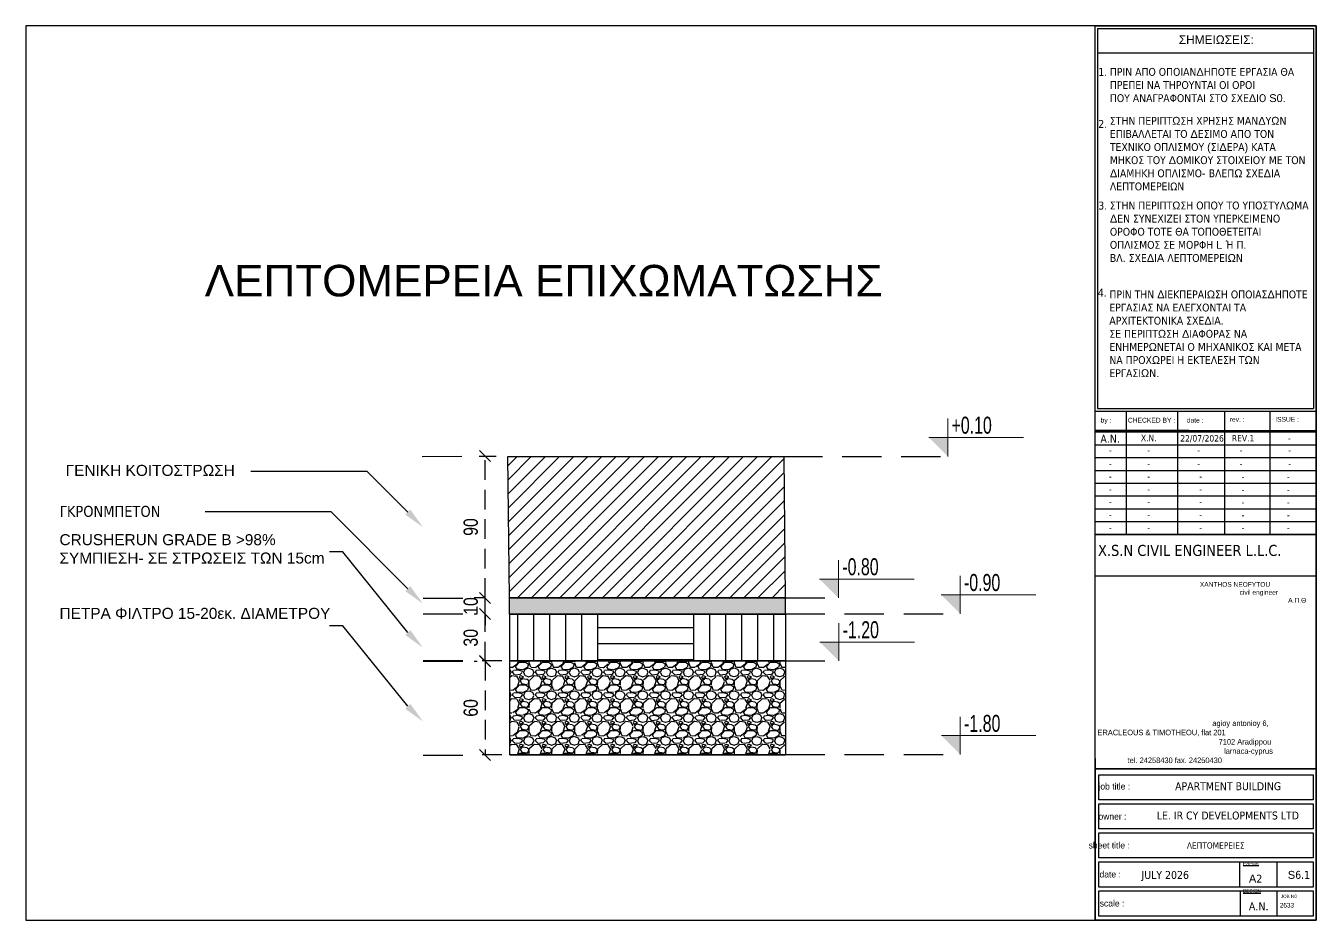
# Model space of a CAD drawing. Header units: millimetres. Extents: x -2171 to 1563, y -1758 to -1505.
# Drawn here: x -1830.77 to -1789.82, y -1619.99 to -1591.59 of the extents above; entities that cross this region are included whole.
import ezdxf

# ---------------------------------------------------------------- set-up
doc = ezdxf.new("R2010")
doc.units = ezdxf.units.MM
doc.header["$PDMODE"] = 32
doc.linetypes.add('DASHED2', pattern=[0.375, 0.25, -0.125])
doc.linetypes.add('HIDDEN', pattern=[0.375, 0.25, -0.125])
doc.layers.get('Defpoints').update_dxf_attribs({"color": 6})
for name, color, linetype in [('-S-A3 PAGE', 3, 'Continuous'), ('-S-DIMS', 2, 'Continuous'), ('-S-HATCH', 103, 'Continuous'), ('-S_TEXT', 3, 'Continuous'), ('ANOIGMATA', 7, 'Continuous'), ('pinakaki', 153, 'Continuous'), ('Sect_Fill', 7, 'Continuous'), ('Text_Col_4', 7, 'Continuous')]:
    doc.layers.add(name, color=color, linetype=linetype)
doc.layers.add('dimension-in', color=1, linetype='Continuous', lineweight=9)
doc.layers.add('TEXT', color=20, linetype='Continuous', lineweight=13)
doc.styles.add('1-100', font='arial.ttf', dxfattribs={"width": 0.8})
doc.styles.get("Standard").update_dxf_attribs({"font": 'tahoma.ttf'})
doc.styles.add('ypsos', font='gr-s.shx', dxfattribs={"width": 0.7})
doc.dimstyles.new('Copy of 1-100', dxfattribs={"dimtxt": 0.18, "dimasz": 0.14, "dimexe": 0.14, "dimexo": 0.1, "dimgap": 0.09, "dimtad": 1, "dimdec": 0, "dimlfac": 100, "dimrnd": 5, "dimzin": 5, "dimdsep": 46, "dimtxsty": '1-100', "dimblk": 'OBLIQUE', "dimcen": 0.09, "dimclrd": 1, "dimclre": 1, "dimclrt": 2, "dimadec": 0, "dimazin": 0, "dimtfac": 1, "dimtdec": 0, "dimtix": 1, "dimtmove": 2, "dimatfit": 3, "dimfxl": 5, "dimfxlon": 1, "dimtolj": 1, "dimtzin": 5, "dimarcsym": 0})

# ---------------------------------------------------------------- blocks, each defined once
blk = doc.blocks.new('_Oblique')
at = {"color": 0, "linetype": 'ByBlock', "lineweight": -2}
blk.add_line((-0.5, -0.5), (0.5, 0.5), dxfattribs=at)
blk = doc.blocks.new('*D2253')
at = {"layer": 'Defpoints', "color": 0, "ltscale": 0.5, "transparency": 16777216}
for p in [(4.1945, 0.6785), (4.1945, 0.6785), (4.1945, 0.3778)]:
    blk.add_point(p, dxfattribs=at)
at = {"layer": 'Text_Col_4', "color": 1, "linetype": 'HIDDEN', "lineweight": -2, "ltscale": 0.5, "transparency": 16777216}
for p, q in [((4.1445, 0.6785), (4.1245, 0.6785)), ((4.1445, 0.3778), (4.1245, 0.3778))]:
    blk.add_line(p, q, dxfattribs=at)
at = {"layer": 'Text_Col_4', "color": 1, "linetype": 'DASHED2', "lineweight": -2, "ltscale": 0.5, "transparency": 16777216}
blk.add_line((4.1945, 0.3778), (4.1945, 0.6785), dxfattribs=at)
at = {"layer": 'Text_Col_4', "color": 1, "lineweight": -2, "ltscale": 0.5, "transparency": 16777216, "xscale": 0.07, "yscale": 0.07, "zscale": 0.07}
for p, rotation in [((4.1945, 0.6785), 90), ((4.1945, 0.3778), 270)]:
    blk.add_blockref('_Oblique', p, dxfattribs=dict(at, rotation=rotation))
at = {"layer": 'Text_Col_4', "color": 2, "ltscale": 0.5, "transparency": 16777216, "insert": (4.1035, 0.5282), "char_height": 0.09, "attachment_point": 5, "rotation": 90, "style": '1-100'}
blk.add_mtext('\\A1;30', dxfattribs=at)
blk = doc.blocks.new('*D2254')
at = {"layer": 'Defpoints', "color": 0, "ltscale": 0.5, "transparency": 16777216}
for p in [(4.1945, 0.7812), (4.1945, 0.7812), (4.1945, 0.6785)]:
    blk.add_point(p, dxfattribs=at)
at = {"layer": 'Text_Col_4', "color": 1, "linetype": 'DASHED2', "lineweight": -2, "ltscale": 0.5, "transparency": 16777216}
for p, q in [((4.1945, 0.7812), (4.1945, 0.8512)), ((4.1945, 0.6785), (4.1945, 0.7812)), ((4.1945, 0.6785), (4.1945, 0.6085))]:
    blk.add_line(p, q, dxfattribs=at)
at = {"layer": 'Text_Col_4', "color": 1, "linetype": 'HIDDEN', "lineweight": -2, "ltscale": 0.5, "transparency": 16777216}
for p, q in [((4.1445, 0.7812), (4.1245, 0.7812)), ((4.1445, 0.6785), (4.1245, 0.6785))]:
    blk.add_line(p, q, dxfattribs=at)
at = {"layer": 'Text_Col_4', "color": 1, "lineweight": -2, "ltscale": 0.5, "transparency": 16777216, "xscale": 0.07, "yscale": 0.07, "zscale": 0.07}
for p, rotation in [((4.1945, 0.7812), 270), ((4.1945, 0.6785), 90)]:
    blk.add_blockref('_Oblique', p, dxfattribs=dict(at, rotation=rotation))
at = {"layer": 'Text_Col_4', "color": 2, "ltscale": 0.5, "transparency": 16777216, "insert": (4.1035, 0.7299), "char_height": 0.09, "attachment_point": 5, "rotation": 90, "style": '1-100'}
blk.add_mtext('\\A1;10', dxfattribs=at)
blk = doc.blocks.new('ypsos')
for p, q in [((0, 0.4), (0, 0)), ((-0.2, 0.2), (0.8, 0.2))]:
    blk.add_line(p, q)
blk.add_solid([(-0.2, 0.2), (0, 0.2), (0, 0)])
at = {"style": 'ypsos', "width": 0.7}
blk.add_attdef('+10.00', (0.04, 0.24), '', height=0.18, dxfattribs=at)
blk = doc.blocks.new('*D2257')
at = {"layer": 'Defpoints', "color": 0, "ltscale": 0.5, "transparency": 16777216}
for p in [(4.3505, 0.3812), (4.1945, -0.2161), (4.3505, -0.2161)]:
    blk.add_point(p, dxfattribs=at)
at = {"layer": 'Text_Col_4', "color": 1, "linetype": 'HIDDEN', "lineweight": -2, "ltscale": 0.5, "transparency": 16777216}
for p, q in [((4.3005, 0.3812), (4.1245, 0.3812)), ((4.3005, -0.2161), (4.1245, -0.2161))]:
    blk.add_line(p, q, dxfattribs=at)
at = {"layer": 'Text_Col_4', "color": 1, "linetype": 'DASHED2', "lineweight": -2, "ltscale": 0.5, "transparency": 16777216}
blk.add_line((4.1945, 0.3812), (4.1945, -0.2161), dxfattribs=at)
at = {"layer": 'Text_Col_4', "color": 1, "lineweight": -2, "ltscale": 0.5, "transparency": 16777216, "xscale": 0.07, "yscale": 0.07, "zscale": 0.07}
for p, rotation in [((4.1945, 0.3812), 90), ((4.1945, -0.2161), 270)]:
    blk.add_blockref('_Oblique', p, dxfattribs=dict(at, rotation=rotation))
at = {"layer": 'Text_Col_4', "color": 2, "ltscale": 0.5, "transparency": 16777216, "insert": (4.1035, 0.0825), "char_height": 0.09, "attachment_point": 5, "rotation": 90, "style": '1-100'}
blk.add_mtext('\\A1;60', dxfattribs=at)
blk = doc.blocks.new('*D2259')
at = {"layer": 'Defpoints', "color": 0, "ltscale": 0.5, "transparency": 16777216}
for p in [(4.1058, 1.6818), (4.1945, 1.6818), (4.2088, 0.7812)]:
    blk.add_point(p, dxfattribs=at)
at = {"layer": 'Text_Col_4', "color": 1, "linetype": 'HIDDEN', "lineweight": -2, "ltscale": 0.5, "transparency": 16777216}
for p, q in [((4.1558, 1.6818), (4.2645, 1.6818)), ((4.1945, 0.7812), (4.1245, 0.7812))]:
    blk.add_line(p, q, dxfattribs=at)
at = {"layer": 'Text_Col_4', "color": 1, "linetype": 'DASHED2', "lineweight": -2, "ltscale": 0.5, "transparency": 16777216}
blk.add_line((4.1945, 0.7812), (4.1945, 1.6818), dxfattribs=at)
at = {"layer": 'Text_Col_4', "color": 1, "lineweight": -2, "ltscale": 0.5, "transparency": 16777216, "xscale": 0.07, "yscale": 0.07, "zscale": 0.07}
for p, rotation in [((4.1945, 1.6818), 90), ((4.1945, 0.7812), 270)]:
    blk.add_blockref('_Oblique', p, dxfattribs=dict(at, rotation=rotation))
at = {"layer": 'Text_Col_4', "color": 2, "ltscale": 0.5, "transparency": 16777216, "insert": (4.1035, 1.2315), "char_height": 0.09, "attachment_point": 5, "rotation": 90, "style": '1-100'}
blk.add_mtext('\\A1;90', dxfattribs=at)
blk = doc.blocks.new('PINAKAKI')
at = {"layer": '-S-A3 PAGE', "ltscale": 5}
blk.add_line((121995.588, -208359.262), (121988.733, -208359.262), dxfattribs=at)
at = {"color": 0}
for p, q in [((121988.65, -208358.392), (121988.65, -208373.351)), ((121988.65, -208358.392), (121995.67, -208358.392)), ((121988.733, -208358.475), (121988.733, -208370.548)), ((121988.733, -208358.475), (121995.588, -208358.475)), ((121995.588, -208358.475), (121995.588, -208370.548)), ((121995.67, -208358.392), (121995.669, -208370.631)), ((121988.649, -208370.631), (121995.669, -208370.631)), ((121988.732, -208370.548), (121995.587, -208370.548)), ((121989.64, -208370.631), (121989.64, -208374.541)), ((121991.28, -208374.541), (121991.28, -208370.631)), ((121992.766, -208374.541), (121992.766, -208370.631)), ((121994.208, -208374.541), (121994.208, -208370.631)), ((121991.624, -208371.24), (121988.651, -208371.24)), ((121988.651, -208371.24), (121995.67, -208371.24)), ((121995.67, -208371.291), (121988.651, -208371.291)), ((121995.67, -208371.24), (121995.67, -208371.291)), ((121995.67, -208375.87), (121988.651, -208375.87)), ((121988.651, -208381.659), (121988.651, -208386.792)), ((121988.774, -208382.974), (121988.774, -208382.175)), ((121988.774, -208383.895), (121988.774, -208383.096)), ((121988.774, -208384.816), (121988.774, -208384.018)), ((121988.774, -208385.738), (121988.774, -208384.939)), ((121988.774, -208386.659), (121988.774, -208385.861))]:
    blk.add_line(p, q, dxfattribs=at)
at = {"color": 3}
blk.add_line((121995.67, -208372.455), (121995.67, -208374.541), dxfattribs=at)
at = {"color": 0}
for points in [[(121988.651, -208370.631), (121995.67, -208370.631), (121995.67, -208374.541), (121988.651, -208374.541)], [(121988.651, -208370.631), (121995.67, -208370.631), (121995.67, -208374.541), (121988.651, -208374.541)], [(121988.651, -208374.541), (121995.67, -208374.541), (121995.67, -208381.988), (121988.651, -208381.988)], [(121988.651, -208381.988), (121995.67, -208381.988), (121995.67, -208386.792), (121988.651, -208386.792)]]:
    blk.add_lwpolyline(points, close=True, dxfattribs=at)
for points in [[(121988.651, -208371.697), (121995.67, -208371.697)], [(121988.651, -208372.103), (121995.67, -208372.103)], [(121988.651, -208372.51), (121995.67, -208372.51)], [(121988.651, -208372.916), (121995.67, -208372.916)], [(121988.651, -208373.322), (121995.67, -208373.322)], [(121988.651, -208373.728), (121995.67, -208373.728)], [(121988.651, -208374.135), (121995.67, -208374.135)], [(121988.774, -208382.175), (121995.574, -208382.175), (121995.574, -208382.974), (121988.774, -208382.974)], [(121988.774, -208383.096), (121995.574, -208383.096), (121995.574, -208383.895), (121988.774, -208383.895)], [(121988.774, -208384.018), (121995.574, -208384.018), (121995.574, -208384.816), (121988.774, -208384.816)], [(121988.774, -208384.939), (121995.574, -208384.939), (121995.574, -208385.738), (121988.774, -208385.738)], [(121993.239, -208384.939), (121993.239, -208385.738)], [(121994.417, -208384.939), (121994.417, -208385.738)], [(121988.774, -208385.861), (121995.574, -208385.861), (121995.574, -208386.659), (121988.774, -208386.659)], [(121993.259, -208385.861), (121993.259, -208386.659)], [(121994.417, -208385.861), (121994.417, -208386.659)]]:
    blk.add_lwpolyline(points, dxfattribs=at)
blk.add_lwpolyline([(121988.651, -208374.541), (121995.67, -208374.541)])
at = {"layer": '-S_TEXT', "color": 3}
for s, p in [('1.', (121988.755, -208359.983)), ('2.', (121988.755, -208361.633)), ('3.', (121988.755, -208364.226)), ('4.', (121988.739, -208366.994))]:
    blk.add_text(s, height=0.25, dxfattribs=at).set_placement(p)
at = {"layer": '-S_TEXT', "color": 3, "char_height": 0.25, "attachment_point": 1}
for s, insert in [('ΠΡΙΝ ΑΠΟ ΟΠΟΙΑΝ{\\fArial|b0|i0|c186|p34;Δ}ΗΠΟΤΕ ΕΡΓΑΣΙΑ ΘΑ ΠΡΕΠΕΙ ΝΑ ΤΗΡΟΥΝΤΑΙ ΟΙ ΟΡΟΙ\\PΠΟΥ ΑΝΑΓΡΑΦΟΝΤΑΙ ΣΤΟ ΣΧΕ{\\fArial|b0|i0|c186|p34;Δ}ΙΟ {\\fArial|b0|i0|c186|p34;S0.}', (121989.123, -208359.731)), ('ΣΤΗΝ ΠΕΡΙΠΤ{\\fArial|b0|i0|c186|p34;Ω}ΣΗ ΧΡΗΣΗΣ ΜΑΝ{\\fArial|b0|i0|c186|p34;Δ}Υ{\\fArial|b0|i0|c186|p34;Ω}Ν ΕΠΙΒΑΛΛΕΤΑΙ ΤΟ {\\fArial|b0|i0|c186|p34;Δ}ΕΣΙΜΟ ΑΠΟ ΤΟΝ ΤΕΧΝΙΚΟ ΟΠΛΙΣΜΟΥ {\\fArial|b0|i0|c186|p34;(}ΣΙ{\\fArial|b0|i0|c186|p34;Δ}ΕΡΑ{\\fArial|b0|i0|c186|p34;) }ΚΑΤΑ ΜΗΚΟΣ ΤΟΥ {\\fArial|b0|i0|c186|p34;Δ}ΟΜΙΚΟΥ ΣΤΟΙΧΕΙΟΥ ΜΕ ΤΟΝ {\\fArial|b0|i0|c186|p34;Δ}ΙΑΜΗΚΗ ΟΠΛΙΣΜΟ{\\fArial|b0|i0|c186|p34;- }ΒΛΕΠ{\\fArial|b0|i0|c186|p34;Ω }ΣΧΕ{\\fArial|b0|i0|c186|p34;Δ}ΙΑ ΛΕΠΤΟΜΕΡΕΙΩΝ', (121989.123, -208361.284)), ('ΣΤΗΝ ΠΕΡΙΠΤ{\\fArial|b0|i0|c186|p34;Ω}ΣΗ ΟΠΟΥ ΤΟ ΥΠΟΣΤΥΛ{\\fArial|b0|i0|c186|p34;Ω}ΜΑ {\\fArial|b0|i0|c186|p34;Δ}ΕΝ ΣΥΝΕΧΙΖΕΙ ΣΤΟΝ ΥΠΕΡΚΕΙΜΕΝΟ ΟΡΟΦΟ ΤΟΤΕ ΘΑ ΤΟΠΟΘΕΤΕΙΤΑΙ ΟΠΛΙΣΜΟΣ ΣΕ ΜΟΡΦΗ {\\fArial|b0|i0|c186|p34;L }Ή Π{\\fArial|b0|i0|c186|p34;.  \\P}ΒΛ{\\fArial|b0|i0|c186|p34;. }ΣΧΕ{\\fArial|b0|i0|c186|p34;Δ}Ι{\\fArial|b0|i0|c186|p34;A }ΛΕΠΤΟΜΕΡΕΙ{\\fArial|b0|i0|c186|p34;Ω}Ν', (121989.123, -208363.973)), ('ΠΡΙΝ ΤΗΝ {\\fArial|b0|i0|c186|p34;Δ}ΙΕΚΠΕΡΑΙ{\\fArial|b0|i0|c186|p34;Ω}ΣΗ ΟΠΟΙΑΣ{\\fArial|b0|i0|c186|p34;Δ}ΗΠΟΤΕ ΕΡΓΑΣΙΑΣ ΝΑ ΕΛΕΓΧΟΝΤΑΙ ΤΑ ΑΡΧΙΤΕΚΤΟΝΙΚΑ ΣΧΕ{\\fArial|b0|i0|c186|p34;Δ}ΙΑ{\\fArial|b0|i0|c186|p34;.\\P}ΣΕ ΠΕΡΙΠΤ{\\fArial|b0|i0|c186|p34;Ω}ΣΗ {\\fArial|b0|i0|c186|p34;Δ}ΙΑΦΟΡΑΣ ΝΑ ΕΝΗΜΕΡ{\\fArial|b0|i0|c186|p34;Ω}ΝΕΤΑΙ Ο ΜΗΧΑΝΙΚΟΣ ΚΑΙ ΜΕΤΑ ΝΑ ΠΡΟΧ{\\fArial|b0|i0|c186|p34;Ω}ΡΕΙ Η ΕΚΤΕΛΕΣΗ Τ{\\fArial|b0|i0|c186|p34;Ω}Ν ΕΡΓΑΣΙ{\\fArial|b0|i0|c186|p34;Ω}Ν{\\fArial|b0|i0|c186|p34;.}', (121989.107, -208366.797))]:
    blk.add_mtext_dynamic_manual_height_columns(s, width=6.38621, gutter_width=1, heights=[0], dxfattribs=dict(at, insert=insert))
at = {"layer": 'ANOIGMATA', "attachment_point": 1}
for s, insert, char_height, width in [('\\pi4.5494;{\\fBankGothic Lt BT|b0|i0|c0|p34;\\H1.5x;\\C7;XANTHOS NEOFYTOU\\P\\pi5.8103;civil engineer\\P\\pi7.351;\\fArial|b0|i0|c161|p34;Α.Π.Θ}', (121987.429, -208376.054), 0.10094, 7.9171), ('\\pi4.88765;{\\fBankGothic Lt BT|b0|i0|c161|p34;\\H1.1667x;\\C0;agioy antonioy 6,\\P\\pi1.24243;ERACLEOUS & TIMOTHEOU, flat 201\\P\\pi5.08735;7102 Aradippou\\P\\pi5.25915;larnaca-cyprus\\P\\pi2.19835;tel. 24258430 fax. 24250430}', (121987.487, -208380.449), 0.15141, 8.05841), ('\\pi1.00598;{\\fBankGothic Lt BT|b0|i0|c0|p34;\\H1.5x;\\C7; \\H1.3333x; job title :}', (121987.622, -208382.441), 0.10094, 3.33818), ('\\A1;{\\H0.99983x;\\C7;APARTMENT BUILDING  \\H0.75013x;  }', (121991.193, -208382.412), 0.25234, 5.34758), ('\\pi1.54818;{\\fBankGothic Lt BT|b0|i0|c0|p34;\\H1.5x;\\C7; \\H1.3333x; owner :}', (121987.081, -208383.397), 0.10094, 3.33818), ('\\A1;{\\C7;LE. IR CY DEVELOPMENTS LTD  }', (121990.609, -208383.342), 0.2523, 5.34758), ('{\\fBankGothic Lt BT|b0|i0|c0|p34;\\C7;     sheet title :}', (121988.074, -208384.313), 0.20187, 3.33818), ('\\pi1.70638;{\\fBankGothic Lt BT|b0|i0|c161|p34;\\H0.5x;\\L\\C7;PAPER\\H2x;\\l }', (121991.643, -208384.933), 0.2125, 3.51387), ('\\pi1.98789;{\\fBankGothic Lt BT|b0|i0|c0|p34;\\C7; date :}', (121986.733, -208385.234), 0.20187, 3.33818), ('{\\fTahoma|b0|i0|c0|p34;\\C7;JULY 2026}', (121990.127, -208385.229), 0.25234, 4.57511), ('\\pi1.70638;{\\fBankGothic Lt BT|b0|i0|c0|p34;\\H0.5x;\\L\\C7;DESIGN\\H2x;\\l }', (121991.643, -208385.808), 0.2125, 3.51387), ('\\pi1.77876;{\\fBankGothic Lt BT|b0|i0|c0|p34;\\C7; scale :}', (121986.947, -208386.155), 0.20187, 3.33818), ('\\pi1.1781;{\\fBankGothic Lt BT|b0|i0|c161|p34;\\C7;2\\fBankGothic Lt BT|b0|i0|c0|p34;633}', (121993.339, -208386.244), 0.14671, 4.85205), ('\\pi0.81053;{\\fBankGothic Lt BT|b0|i0|c0|p34;\\C7;JOB NO}', (121993.744, -208385.984), 0.10094, 3.33818)]:
    blk.add_mtext(s, dxfattribs=dict(at, insert=insert, char_height=char_height, width=width))
at = {"layer": 'ANOIGMATA', "char_height": 0.25234, "attachment_point": 1}
for s, insert in [('{\\fArial|b0|i0|c186|p34;A}2', (121993.535, -208385.347)), ('A{\\fArial|b0|i0|c186|p34;.}N{\\fArial|b0|i0|c186|p34;.}', (121993.535, -208386.222))]:
    blk.add_mtext_dynamic_manual_height_columns(s, width=10.89316, gutter_width=1, heights=[0], dxfattribs=dict(at, insert=insert))
at = {"layer": 'pinakaki', "ltscale": 0.005, "insert": (121991.31, -208358.698), "char_height": 0.26955, "width": 6.67467, "attachment_point": 1}
blk.add_mtext('{\\fArial|b0|i0|c161|p34;ΣΗΜΕΙΩΣΕΙΣ:}', dxfattribs=at)
at = {"layer": 'TEXT', "color": 0, "attachment_point": 1}
for s, insert, char_height, width in [('\\pi0.20581;{\\fBankGothic Lt BT|b0|i0|c161|p34;\\C7;by :}', (121988.625, -208370.839), 0.15234, 0.91751), ('\\pi0.49205;{\\fArial|b0|i0|c186|p34;\\C7;CHECKED BY\\fBankGothic Lt BT|b0|i0|c161|p34; :}', (121989.201, -208370.839), 0.15234, 2.53906), ('\\pi0.83455;{\\fBankGothic Lt BT|b0|i0|c0|p34;\\C7;date :}', (121990.732, -208370.839), 0.15234, 2.53906), ('{\\fBankGothic Lt BT|b0|i0|c161|p34;\\C7;rev\\fBankGothic Lt BT|b0|i0|c0|p34;.\\fBankGothic Lt BT|b0|i0|c161|p34; :}', (121992.929, -208370.812), 0.152344, 2.53906), ('{\\fBankGothic Lt BT|b0|i0|c0|p34;\\C7;ISSUE\\fBankGothic Lt BT|b0|i0|c161|p34; :}', (121994.371, -208370.812), 0.15234, 2.53906), ('\\pi0.19627;{\\C7;A\\fTahoma|b0|i0|c161|p34;.\\fTahoma|b0|i0|c0|p34;N\\fTahoma|b0|i0|c161|p34;.}', (121988.625, -208371.379), 0.25391, 1.01563), ('\\pi1.02419;{\\H0.8x;\\C7;X.N.}', (121989.084, -208371.379), 0.25391, 2.53906), ('{\\fTahoma|b0|i0|c0|p34;\\C7;22\\fTahoma|b0|i0|c161|p34;/\\fTahoma|b0|i0|c0|p34;07\\fTahoma|b0|i0|c161|p34;/202\\fTahoma|b0|i0|c0|p34;6}', (121991.357, -208371.391), 0.203125, 1.35307), ('\\pi0.28843;{\\H0.8x;\\C7;REV.1}', (121992.706, -208371.388), 0.25391, 1.26753), ('\\pi0.54551;{\\H0.8x;\\C7; \\fTahoma|b0|i0|c161|p34;-}', (121994.148, -208371.388), 0.25391, 1.26753), ('\\pi0.46934;{\\H0.8x;\\C7;-}', (121988.625, -208371.768), 0.25391, 1.01563), ('\\pi1.23106;{\\H0.8x;\\C7;-}', (121989.084, -208371.768), 0.25391, 2.53906), ('\\pi1.09396;{\\H0.8x;\\C7;   -}', (121990.571, -208371.768), 0.25391, 2.53906), ('\\pi1.23106;{\\H0.8x;\\C7;-}', (121992.012, -208371.768), 0.25391, 2.53906), ('\\pi1.23106;{\\H0.8x;\\C7;-}', (121993.558, -208371.768), 0.25391, 2.53906), ('\\pi0.46934;{\\H0.8x;\\C7;-}', (121988.625, -208372.192), 0.25391, 1.01563), ('\\pi1.23106;{\\H0.8x;\\C7;-}', (121989.084, -208372.192), 0.25391, 2.53906), ('\\pi1.09396;{\\H0.8x;\\C7;   -}', (121990.571, -208372.192), 0.25391, 2.53906), ('\\pi1.23106;{\\H0.8x;\\C7;-}', (121992.012, -208372.192), 0.25391, 2.53906), ('\\pi1.23106;{\\H0.8x;\\C7;-}', (121993.558, -208372.192), 0.25391, 2.53906), ('\\pi0.46934;{\\H0.8x;\\C7;-}', (121988.625, -208372.598), 0.25391, 1.01563), ('\\pi1.23106;{\\H0.8x;\\C7;-}', (121989.084, -208372.598), 0.25391, 2.53906), ('\\pi1.23106;{\\H0.8x;\\C7;-}', (121990.732, -208372.598), 0.25391, 2.53906), ('\\pi0.5953;{\\fTahoma|b0|i0|c161|p34;\\H0.8x;\\C7;-}', (121992.706, -208372.607), 0.25391, 1.26753), ('\\pi0.5953;{\\fTahoma|b0|i0|c161|p34;\\H0.8x;\\C7;-}', (121994.148, -208372.607), 0.25391, 1.26753), ('\\pi0.46934;{\\H0.8x;\\C7;-}', (121988.625, -208373.004), 0.25391, 1.01563), ('\\pi1.23106;{\\H0.8x;\\C7;-}', (121989.084, -208373.004), 0.25391, 2.53906), ('\\pi1.23106;{\\H0.8x;\\C7;-}', (121990.732, -208373.004), 0.25391, 2.53906), ('\\pi0.5953;{\\fTahoma|b0|i0|c161|p34;\\H0.8x;\\C7;-}', (121992.706, -208373.013), 0.25391, 1.26753), ('\\pi0.5953;{\\fTahoma|b0|i0|c161|p34;\\H0.8x;\\C7;-}', (121994.148, -208373.013), 0.25391, 1.26753), ('\\pi0.46934;{\\H0.8x;\\C7;-}', (121988.625, -208373.41), 0.25391, 1.01563), ('\\pi1.23106;{\\H0.8x;\\C7;-}', (121989.084, -208373.41), 0.25391, 2.53906), ('\\pi1.23106;{\\H0.8x;\\C7;-}', (121990.732, -208373.41), 0.25391, 2.53906), ('\\pi0.5953;{\\fTahoma|b0|i0|c161|p34;\\H0.8x;\\C7;-}', (121992.706, -208373.419), 0.25391, 1.26753), ('\\pi0.5953;{\\fTahoma|b0|i0|c161|p34;\\H0.8x;\\C7;-}', (121994.148, -208373.419), 0.25391, 1.26753), ('\\pi0.46934;{\\H0.8x;\\C7;-}', (121988.625, -208373.817), 0.25391, 1.01563), ('\\pi1.23106;{\\H0.8x;\\C7;-}', (121989.084, -208373.817), 0.25391, 2.53906), ('\\pi1.23106;{\\H0.8x;\\C7;-}', (121990.732, -208373.817), 0.25391, 2.53906), ('\\pi0.5953;{\\fTahoma|b0|i0|c161|p34;\\H0.8x;\\C7;-}', (121992.706, -208373.826), 0.25391, 1.26753), ('\\pi0.5953;{\\fTahoma|b0|i0|c161|p34;\\H0.8x;\\C7;-}', (121994.148, -208373.826), 0.25391, 1.26753), ('\\pi0.46934;{\\H0.8x;\\C7;-}', (121988.625, -208374.223), 0.25391, 1.01563), ('\\pi1.23106;{\\H0.8x;\\C7;-}', (121989.084, -208374.223), 0.25391, 2.53906), ('\\pi1.23106;{\\H0.8x;\\C7;-}', (121990.732, -208374.223), 0.25391, 2.53906), ('\\pi0.5953;{\\fTahoma|b0|i0|c161|p34;\\H0.8x;\\C7;-}', (121992.706, -208374.232), 0.25391, 1.26753), ('\\pi0.5953;{\\fTahoma|b0|i0|c161|p34;\\H0.8x;\\C7;-}', (121994.148, -208374.232), 0.25391, 1.26753), ('X.S.N CIVIL ENGINEER L.L.C.\\P', (121988.746, -208374.875), 0.35, 6.92207)]:
    blk.add_mtext(s, dxfattribs=dict(at, insert=insert, char_height=char_height, width=width))
at = {"layer": 'TEXT', "insert": (121992.706, -208371.388), "char_height": 0.25391, "width": 1.26753, "attachment_point": 1}
blk.add_mtext('{\\fTahoma|b0|i0|c0|p34;\\H0.8x;\\C7; }', dxfattribs=at)
blk = doc.blocks.new('A$C04C47467')
at = {"layer": '-S-HATCH', "linetype": 'Continuous', "transparency": 33554687}
h = blk.add_hatch(dxfattribs=at)
h.set_pattern_fill('ANSI31', color=8, scale=0.02)
h.set_pattern_definition([(45, (-24080.633747, 41471.239267), (-0.044901280605, 0.044901280605), [])])
h.paths.add_polyline_path([(4.3388, 1.6786), (6.0896, 1.6786), (6.1, 0.7785), (4.3493, 0.7785)])
h = blk.add_hatch(color=8, dxfattribs=at)
h.dxf.hatch_style = 1
h.paths.add_polyline_path([(4.3493, 0.7812), (6.1, 0.7812), (6.1, 0.6785), (4.3493, 0.6785)])
at = {"layer": 'Sect_Fill', "linetype": 'Continuous', "ltscale": 0.5}
h = blk.add_hatch(dxfattribs=at)
h.set_pattern_fill('AR-PARQ1', color=253, scale=0.002)
h.set_pattern_definition([(90, (-23719.9588, 41964.8983), (-0.6096, 0.6096), [0.6096, -0.6096]), (90, (-23719.8572, 41964.8983), (-0.6096, 0.6096), [0.6096, -0.6096]), (90, (-23719.7556, 41964.8983), (-0.6096, 0.6096), [0.6096, -0.6096]), (90, (-23719.654, 41964.8983), (-0.6096, 0.6096), [0.6096, -0.6096]), (90, (-23719.5524, 41964.8983), (-0.6096, 0.6096), [0.6096, -0.6096]), (90, (-23719.4508, 41964.8983), (-0.6096, 0.6096), [0.6096, -0.6096]), (90, (-23719.3492, 41964.8983), (-0.6096, 0.6096), [0.6096, -0.6096]), (0, (-23719.9588, 41965.5079), (0.6096, -0.6096), [0.6096, -0.6096]), (0, (-23719.9588, 41965.6095), (0.6096, -0.6096), [0.6096, -0.6096]), (0, (-23719.9588, 41965.7111), (0.6096, -0.6096), [0.6096, -0.6096]), (0, (-23719.9588, 41965.8127), (0.6096, -0.6096), [0.6096, -0.6096]), (0, (-23719.9588, 41965.9143), (0.6096, -0.6096), [0.6096, -0.6096]), (0, (-23719.9588, 41966.0159), (0.6096, -0.6096), [0.6096, -0.6096]), (0, (-23719.9588, 41966.1175), (0.6096, -0.6096), [0.6096, -0.6096])])
h.paths.add_polyline_path([(4.3505, 0.6785), (6.1012, 0.6785), (6.1012, 0.3812), (4.3505, 0.3812)])
h = blk.add_hatch(dxfattribs=at)
h.set_pattern_fill('GRAVEL', color=253, scale=0.0057)
h.paths.add_polyline_path([(4.3505, 0.3812), (6.1012, 0.3812), (6.1012, -0.2161), (4.3505, -0.2161)])
at = {"layer": '-S-DIMS'}
for points in [[(3.7197, 1.3422), (3.6879, 1.3103), (3.7993, 1.2308)], [(3.72, 0.8559), (3.6882, 0.8241), (3.7996, 0.7445)], [(3.72, 0.5767), (3.6882, 0.5449), (3.7996, 0.4654)], [(3.72, 0.1087), (3.6882, 0.0769), (3.7996, -0.0026)]]:
    blk.add_solid(points, dxfattribs=at)
at = {"layer": '-S_TEXT', "color": 94, "linetype": 'HIDDEN'}
for p, q in [((3.7959, 1.6802), (4.0915, 1.6818)), ((6.0857, 1.6786), (7.1308, 1.6802)), ((4.0523, 0.7785), (3.7996, 0.7785)), ((6.1, 0.7812), (6.4386, 0.7812)), ((4.0523, 0.6785), (3.7996, 0.6785)), ((6.1012, 0.6812), (7.2107, 0.6812)), ((4.0523, 0.3812), (3.7996, 0.3812)), ((4.0523, 0.3785), (3.7996, 0.3785)), ((6.1012, 0.3812), (6.4398, 0.3812)), ((4.0523, -0.2188), (3.7996, -0.2188)), ((6.1012, -0.2134), (7.2107, -0.2134))]:
    blk.add_line(p, q, dxfattribs=at)
at = {"layer": '-S_TEXT', "color": 94, "ltscale": 5}
for p, q in [((3.4468, 1.5833), (2.7083, 1.5833)), ((3.7038, 1.3263), (3.4468, 1.5833)), ((3.2171, 1.327), (2.418, 1.327)), ((3.7041, 0.84), (3.2171, 1.327)), ((3.2921, 1.0729), (3.2079, 1.0729)), ((3.7041, 0.5608), (3.2921, 1.0729)), ((3.2921, 0.6049), (3.2079, 0.6049)), ((3.7041, 0.0928), (3.2921, 0.6049))]:
    blk.add_line(p, q, dxfattribs=at)
at = {"layer": '-S_TEXT', "color": 94, "linetype": 'Continuous'}
for p, q in [((4.3505, 0.3812), (6.1012, 0.3812)), ((4.3505, -0.2161), (6.1012, -0.2161))]:
    blk.add_line(p, q, dxfattribs=at)
for points in [[(4.3388, 1.6786), (6.0896, 1.6786), (6.1, 0.7812), (4.3493, 0.7812)], [(4.3493, 0.7812), (6.1, 0.7812), (6.1, 0.6785), (4.3493, 0.6785)], [(4.3505, 0.6785), (6.1012, 0.6785), (6.1012, 0.3812), (4.3505, 0.3812)], [(4.3505, 0.3812), (6.1012, 0.3812), (6.1012, -0.2161), (4.3505, -0.2161)]]:
    blk.add_lwpolyline(points, close=True, dxfattribs=at)
at = {"layer": 'dimension-in', "xscale": 0.6000000000000001, "yscale": 0.6000000000000001, "zscale": 0.6000000000000001}
for p, values in [((7.1308, 1.6802), {'+10.00': '+0.10'}), ((6.4378, 0.7812), {'+10.00': '-0.80'}), ((7.2099, 0.6812), {'+10.00': '-0.90'}), ((6.4398, 0.3812), {'+10.00': '-1.20'}), ((7.2107, -0.2134), {'+10.00': '-1.80'})]:
    blk.add_blockref('ypsos', p, dxfattribs=at).add_auto_attribs(values)
at = {"layer": '-S_TEXT', "linetype": 'Continuous', "char_height": 0.07, "attachment_point": 1}
for s, width, insert in [('{\\fArial|b0|i0|c161|p34;ΓΕΝΙΚΗ ΚΟΙΤΟΣΤΡΩΣΗ}', 7.127715, (1.5326, 1.6262)), ('ΓΚΡΟΝΜΠΕΤΟΝ', 7.127715, (1.4942, 1.366)), ('{\\fArial|b0|i0|c186|p34;CRUSHERUN GRADE B >98% \\fArial|b0|i0|c161|p34;ΣΥΜΠΙΕΣΗ\\fArial|b0|i0|c186|p34;- \\fArial|b0|i0|c161|p34;ΣΕ ΣΤΡ\\fArial|b0|i0|c186|p34;Ω\\fArial|b0|i0|c161|p34;ΣΕΙΣ Τ\\fArial|b0|i0|c186|p34;Ω\\fArial|b0|i0|c161|p34;Ν \\fArial|b0|i0|c0|p34;15\\fArial|b0|i0|c186|p34;cm}', 1.777445, (1.4931, 1.1862)), ('{\\fArial|b0|i0|c186|p34;\\fArial|b0|i0|c161|p34;ΠΕΤΡΑ ΦΙΛΤΡΟ 15-20εκ. ΔΙΑΜΕΤΡΟΥ}', 1.777445, (1.4931, 0.7182))]:
    blk.add_mtext_dynamic_manual_height_columns(s, width=width, gutter_width=1, heights=[0], dxfattribs=dict(at, insert=insert))
at = {"layer": 'Text_Col_4', "color": 2, "linetype": 'Continuous', "ltscale": 0.5}
for base, p1, p2, override, picture, middle in [((4.1945, 1.6818), (4.2088, 0.7812), (4.1058, 1.6818), {"dimscale": 0.5, "dimblk": 'Oblique', "dimarcsym": 1}, '*D2259', (4.1035, 1.2315)), ((4.1945, 0.7812), (4.1945, 0.6785), (4.1945, 0.7812), {"dimscale": 0.5, "dimfxl": 5, "dimarcsym": 1}, '*D2254', (4.1035, 0.7299)), ((4.1945, 0.6785), (4.1945, 0.3778), (4.1945, 0.6785), {"dimscale": 0.5, "dimfxl": 5, "dimarcsym": 1}, '*D2253', (4.1035, 0.5282)), ((4.1945, -0.2161), (4.3505, 0.3812), (4.3505, -0.2161), {"dimscale": 0.5, "dimblk": 'Oblique', "dimarcsym": 1}, '*D2257', (4.1035, 0.0825))]:
    dim = blk.add_linear_dim(base=base, p1=p1, p2=p2, angle=90, dimstyle='Copy of 1-100', override=override, dxfattribs=at)
    dim.commit()
    dim.dimension.update_dxf_attribs({"geometry": picture, "text_midpoint": middle})

msp = doc.modelspace()

# ---------------------------------------------------------------- linework, layer by layer
at = {"layer": '-S_TEXT', "ltscale": 5}
msp.add_lwpolyline([(-1789.8238, -1591.5917), (-1830.7738, -1591.5917), (-1830.7738, -1619.9917), (-1789.8238, -1619.9917)], close=True, dxfattribs=at)

# ---------------------------------------------------------------- block references
msp.add_blockref('PINAKAKI', (-123785.494, 206766.8007), dxfattribs=at)
at = {"color": 2, "linetype": 'Continuous', "ltscale": 0.5, "xscale": 5, "yscale": 5, "zscale": 5}
msp.add_blockref('A$C04C47467', (-1837.1707, -1613.6645), dxfattribs=at)

# ---------------------------------------------------------------- texts
at = {"layer": '-S_TEXT', "insert": (-1825.0963, -1599.1835), "char_height": 1, "attachment_point": 1}
msp.add_mtext_dynamic_manual_height_columns('{\\fArial|b0|i0|c161|p34;ΛΕΠΤΟΜΕΡΕΙA\\fArial|b0|i0|c186|p34; \\fArial|b0|i0|c161|p34;ΕΠΙΧ\\fArial|b0|i0|c186|p34;Ω\\fArial|b0|i0|c161|p34;ΜΑΤ\\fArial|b0|i0|c186|p34;Ω\\fArial|b0|i0|c161|p34;ΣΗΣ}', width=26.529796, gutter_width=1, heights=[0], dxfattribs=at)
at = {"layer": 'ANOIGMATA', "insert": (-1793.9265, -1617.518), "char_height": 0.2, "width": 4.575107, "attachment_point": 1}
msp.add_mtext('{\\fTahoma|b0|i0|c161|p34;\\C7;ΛΕΠΤΟΜΕΡΕΙΕΣ}', dxfattribs=at)
at = {"layer": 'ANOIGMATA', "insert": (-1790.7257, -1618.4261), "char_height": 0.252344, "attachment_point": 1}
msp.add_mtext_dynamic_manual_height_columns('{\\fArial|b0|i0|c186|p34;S}6{\\fTahoma|b0|i0|c0|p34;.1}', width=10.893157, gutter_width=1, heights=[0], dxfattribs=at)

doc.saveas('drawing.dxf')
